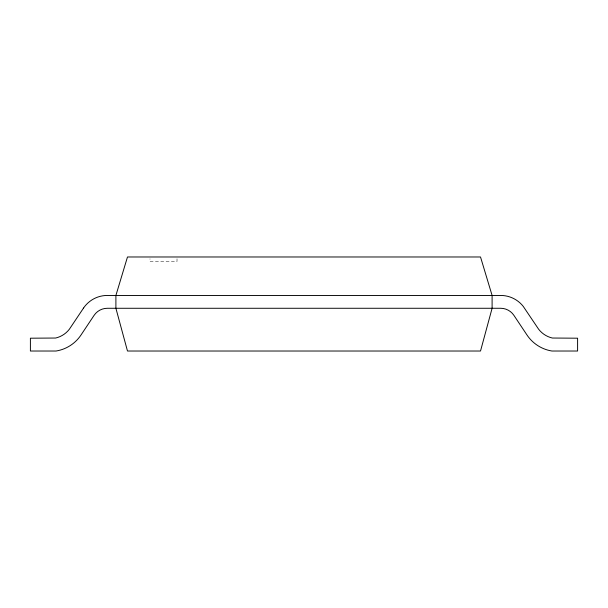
<?xml version="1.0" encoding="UTF-8"?>
<svg xmlns="http://www.w3.org/2000/svg" width="608" height="608" viewBox="0 0 608 608"><rect width="100%" height="100%" fill="white"/><g stroke="black" fill="none" stroke-linecap="round" stroke-linejoin="round"><path stroke-width="0.46" stroke-dasharray="3.04 2.28" d="M177.012 258.788L177.012 261.508L149.994 261.508L149.994 258.788"/><path stroke-width="0.91" d="M492.1 308.271L480.518 351.021L127.482 351.021L115.9 308.271L115.9 295.45L127.482 256.979L480.518 256.979L492.1 295.45L492.1 308.271M83.532 308.066L69.38 329.209A24.229 24.229 0 0 1 55.647 338.033L30.4 338.2L30.4 351.021L56.05 351.021A37.065 37.065 0 0 0 81.031 334.97L94.065 315.392A15.96 15.96 0 0 1 107.35 308.279L500.65 308.271A15.96 15.96 0 0 1 513.935 315.392L526.969 334.97A37.065 37.065 0 0 0 551.95 351.021L577.6 351.021L577.6 338.2L552.353 338.033A24.229 24.229 0 0 1 538.62 329.209L523.237 306.371A28.796 28.796 0 0 0 503.006 295.534L104.994 295.534A28.796 28.796 0 0 0 84.763 306.371L83.532 308.066"/></g></svg>
